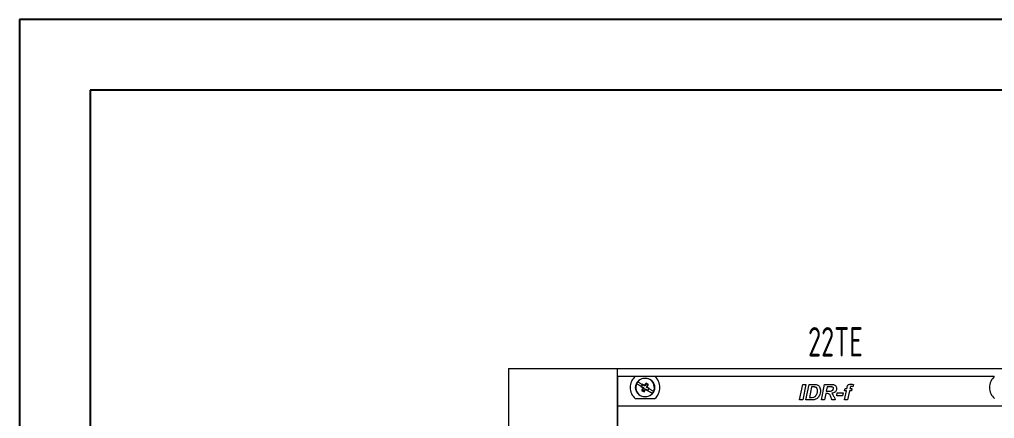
# Model space of a CAD drawing. Extents: x -194 to 239, y -574 to -265.
# Drawn here: x -194.3 to -111.5, y -298.5 to -264.6 of the extents above; entities that cross this region are included whole.
import ezdxf

# ---------------------------------------------------------------- set-up
doc = ezdxf.new("R2010")
doc.units = 0
doc.header["$LTSCALE"] = 0.5
doc.layers.get('0').update_dxf_attribs({"linetype": 'CONTINUOUS'})
doc.layers.add('1', color=7, linetype='CONTINUOUS')
doc.layers.add('UMRISSE', color=7, linetype='CONTINUOUS')
doc.styles.add('ISO3098-1', font='isoct.shx')

msp = doc.modelspace()

# ---------------------------------------------------------------- linework, layer by layer
for p, q in [((239.39433, -264.61974), (-194.25747, -264.61974)), ((-194.25747, -264.61974), (-194.25747, -573.61974)), ((-188.25747, -270.61974), (-188.25747, -567.61974)), ((233.39433, -270.61974), (-188.25747, -270.61974))]:
    msp.add_line(p, q)
at = {"lineweight": 5}
for p, q in [((-143.49137, -294.92834), (-143.49137, -294.27977)), ((-143.4931, -294.90931), (-143.4931, -335.5111)), ((-143.49137, -294.92834), (-143.49137, -335.53013))]:
    msp.add_line(p, q, dxfattribs=at)
at = {"color": 7, "linetype": 'Continuous', "lineweight": 5}
for p, q in [((-141.99209, -294.96893), (-143.49293, -294.96893)), ((-143.49293, -294.96893), (-143.49293, -297.4974)), ((-140.30208, -294.95312), (-141.9745, -294.95312)), ((-141.04203, -295.58251), (-141.05462, -295.52974)), ((-111.48609, -294.96893), (-140.28449, -294.96893)), ((-141.45708, -295.80504), (-141.50985, -295.81763)), ((-141.47151, -295.80776), (-141.49505, -295.79329)), ((-141.3722, -295.64621), (-141.47151, -295.80776)), ((-141.36811, -295.66031), (-141.45708, -295.80504)), ((-141.45708, -295.80504), (-141.25514, -295.92918)), ((-141.37928, -296.13112), (-141.43205, -296.14371)), ((-141.39573, -295.63174), (-141.3722, -295.64621)), ((-141.36811, -295.66031), (-141.3807, -295.60754)), ((-141.25514, -295.92918), (-141.37928, -296.13112)), ((-141.37928, -296.13112), (-141.23455, -296.22009)), ((-141.16617, -295.78445), (-141.36811, -295.66031)), ((-141.25514, -295.92918), (-141.31127, -295.94257)), ((-141.23455, -296.22009), (-141.11041, -296.01815)), ((-141.23455, -296.22009), (-141.22196, -296.27286)), ((-141.16617, -295.78445), (-141.17956, -295.72832)), ((-141.04203, -295.58251), (-141.16617, -295.78445)), ((-141.11041, -296.01815), (-140.90847, -296.14229)), ((-141.11041, -296.01815), (-141.09702, -296.07428)), ((-140.8973, -295.67148), (-141.04203, -295.58251)), ((-141.02144, -295.87342), (-140.8973, -295.67148)), ((-141.02144, -295.87342), (-140.96531, -295.86003)), ((-140.8195, -295.99756), (-141.02144, -295.87342)), ((-140.90847, -296.14229), (-140.8195, -295.99756)), ((-140.90847, -296.14229), (-140.89588, -296.19506)), ((-140.90438, -296.15639), (-140.80507, -295.99484)), ((-140.88085, -296.17086), (-140.90438, -296.15639)), ((-140.8973, -295.67148), (-140.84453, -295.65889)), ((-140.8195, -295.99756), (-140.76673, -295.98497)), ((-140.80507, -295.99484), (-140.78154, -296.00931)), ((-128.01577, -296.9601), (-127.74587, -295.63265)), ((-127.48607, -295.63265), (-127.75597, -296.9601)), ((-127.74587, -295.63265), (-127.48607, -295.63265)), ((-127.4882, -296.9601), (-127.21829, -295.63265)), ((-127.21829, -295.63265), (-126.86516, -295.63265)), ((-127.00317, -295.85389), (-127.18319, -296.73885)), ((-126.83883, -295.85389), (-127.00317, -295.85389)), ((-126.16075, -296.9601), (-125.89084, -295.63265)), ((-125.89084, -295.63265), (-125.30636, -295.63265)), ((-125.67572, -295.85389), (-125.74858, -296.21128)), ((-125.74858, -296.21128), (-125.59914, -296.21128)), ((-125.36354, -295.85389), (-125.67572, -295.85389)), ((-124.86734, -296.60271), (-124.81628, -296.34743)), ((-124.81628, -296.34743), (-124.32274, -296.34743)), ((-124.32274, -296.34743), (-124.3738, -296.60271)), ((-124.20361, -296.17724), (-124.15256, -295.99004)), ((-124.20361, -296.9601), (-124.04673, -296.17724)), ((-124.04673, -296.17724), (-124.20361, -296.17724)), ((-124.15256, -295.99004), (-124.0079, -295.99004)), ((-124.0079, -295.99004), (-123.98796, -295.89484)), ((-123.78666, -296.17724), (-123.94355, -296.9601)), ((-123.62498, -296.17724), (-123.78666, -296.17724)), ((-123.73427, -295.94005), (-123.7481, -295.99004)), ((-123.7481, -295.99004), (-123.57393, -295.99004)), ((-123.57393, -295.99004), (-123.62498, -296.17724)), ((-123.4548, -295.65685), (-123.50186, -295.83421)), ((-141.9745, -296.84948), (-140.30208, -296.84948)), ((-127.75597, -296.9601), (-128.01577, -296.9601)), ((-127.0279, -296.9601), (-127.4882, -296.9601)), ((-127.18319, -296.73885), (-127.04226, -296.73885)), ((-125.90068, -296.9601), (-126.16075, -296.9601)), ((-125.79006, -296.4155), (-125.90068, -296.9601)), ((-125.67306, -296.4155), (-125.79006, -296.4155)), ((-124.98647, -296.9601), (-125.25877, -296.9601)), ((-124.3738, -296.60271), (-124.86734, -296.60271)), ((-123.94355, -296.9601), (-124.20361, -296.9601)), ((-108.28397, -297.4974), (-143.49293, -297.4974)), ((-143.49293, -297.4974), (-143.49293, -335.55088))]:
    msp.add_line(p, q, dxfattribs=at)
at = {"color": 7, "linetype": 'Continuous', "lineweight": 5, "flags": 128}
for points in [[(-141.39573, -295.63174), (-141.44201, -295.60329), (-141.48803, -295.575), (-141.53376, -295.54689), (-141.57917, -295.51898), (-141.62422, -295.49128), (-141.66888, -295.46383), (-141.71312, -295.43663), (-141.7569, -295.40972)], [(-141.85621, -295.57127), (-141.81243, -295.59819), (-141.76819, -295.62538), (-141.72353, -295.65284), (-141.67848, -295.68053), (-141.63307, -295.70844), (-141.58734, -295.73655), (-141.54132, -295.76484), (-141.49505, -295.79329)], [(-140.88085, -296.17086), (-140.83457, -296.19931), (-140.78855, -296.2276), (-140.74282, -296.25571), (-140.69741, -296.28362), (-140.65236, -296.31131), (-140.6077, -296.33877), (-140.56346, -296.36596), (-140.51968, -296.39288)], [(-140.42037, -296.23133), (-140.46415, -296.20441), (-140.50839, -296.17722), (-140.55305, -296.14976), (-140.5981, -296.12207), (-140.64351, -296.09416), (-140.68924, -296.06604), (-140.73526, -296.03775), (-140.78154, -296.00931)]]:
    msp.add_lwpolyline(points, dxfattribs=at)
at = {"color": 7, "linetype": 'Continuous', "lineweight": 5}
msp.add_circle((-141.13829, -295.9013), 0.80595, dxfattribs=at)
for centre, radius, start, end in [((-141.13829, -295.9013), 1.26424, 131.4096221, 228.5903779), ((-141.13829, -295.9013), 0.79015, 141.5275336, 155.3117387), ((-141.13829, -295.9013), 0.79015, 335.3117387, 141.5275336), ((-121.61629, -307.89813), 23.03966, 147.5318732, 148.115327), ((-153.22668, -315.56576), 23.44357, 58.1182294, 58.7209579), ((-141.13829, -295.9013), 1.26424, 311.4096221, 48.5903779), ((-110.63229, -295.9013), 1.26424, 131.4096221, 228.5903779), ((-141.13829, -295.9013), 0.79015, 155.3117387, 321.5275336), ((-121.66691, -307.87201), 23.21745, 148.651454, 148.7217629), ((-129.13687, -276.3721), 23.0482, 237.5318558, 238.1150921), ((-121.63133, -307.89692), 23.02622, 148.7239069, 149.3077002), ((-129.0546, -276.24431), 23.43475, 238.118332, 238.7212856), ((-121.3067, -308.0934), 23.64027, 148.1187163, 148.1877675), ((-153.1542, -315.44196), 23.06555, 58.724281, 59.3070796), ((-160.66455, -283.9017), 23.04474, 327.5317551, 328.115078), ((-129.12238, -276.36064), 23.06555, 238.724281, 239.3070796), ((-160.67583, -283.88731), 23.06188, 328.7243275, 329.3072181), ((-153.12353, -315.40479), 23.01783, 57.531471, 58.1154769), ((-162.30816, -282.87791), 25.21571, 328.1208734, 328.1856104), ((-162.7204, -282.64657), 25.68806, 328.6548351, 328.7183818), ((-141.13829, -295.9013), 0.79015, 321.5275336, 335.3117387)]:
    msp.add_arc(centre, radius, start, end, dxfattribs=at)
for points, knots in [([(-126.86516, -295.63265), (-126.82993, -295.63249), (-126.76704, -295.63221), (-126.70425, -295.63566), (-126.67662, -295.63717)], [0, 0, 0, 0, 0.56004342, 1, 1, 1, 1]), ([(-126.66545, -295.87011), (-126.69754, -295.8643), (-126.75491, -295.85392), (-126.81316, -295.8539), (-126.83883, -295.85389)], [0, 0, 0, 0, 0.55940242, 1, 1, 1, 1]), ([(-126.69524, -296.6519), (-126.66145, -296.61542), (-126.59384, -296.54243), (-126.53476, -296.41545), (-126.50525, -296.29081), (-126.5025, -296.2128), (-126.50112, -296.17379)], [0, 0, 0, 0, 0.27970399, 0.55966553, 0.77976807, 1, 1, 1, 1]), ([(-126.67662, -295.63717), (-126.62884, -295.64465), (-126.53337, -295.65958), (-126.4073, -295.73726), (-126.31156, -295.85868), (-126.25474, -296.01291), (-126.24881, -296.12633), (-126.24584, -296.18309)], [0, 0, 0, 0, 0.1867936, 0.37315716, 0.5596755, 0.77963821, 1, 1, 1, 1]), ([(-126.50112, -296.17379), (-126.50215, -296.13913), (-126.50422, -296.06997), (-126.53399, -295.9766), (-126.59129, -295.90534), (-126.64075, -295.88185), (-126.66545, -295.87011)], [0, 0, 0, 0, 0.2806956, 0.56021453, 0.78033471, 1, 1, 1, 1]), ([(-126.24584, -296.18309), (-126.24921, -296.2512), (-126.25596, -296.38733), (-126.3217, -296.56698), (-126.41179, -296.71814), (-126.48997, -296.79135), (-126.52904, -296.82794)], [0, 0, 0, 0, 0.28010191, 0.55988601, 0.78003682, 1, 1, 1, 1]), ([(-125.59914, -296.21128), (-125.55131, -296.21052), (-125.45573, -296.209), (-125.33485, -296.20134), (-125.24511, -296.16424), (-125.18967, -296.11762), (-125.14843, -296.05639), (-125.14256, -296.00842), (-125.13963, -295.98445)], [0, 0, 0, 0, 0.25051718, 0.50069219, 0.62571297, 0.75055495, 0.87540296, 1, 1, 1, 1]), ([(-125.2008, -295.87569), (-125.2306, -295.86774), (-125.28399, -295.85349), (-125.33917, -295.85377), (-125.36354, -295.85389)], [0, 0, 0, 0, 0.55837445, 1, 1, 1, 1]), ([(-125.30636, -295.63265), (-125.26723, -295.63366), (-125.18905, -295.63567), (-125.07192, -295.65545), (-124.96425, -295.72403), (-124.89463, -295.84179), (-124.88779, -295.93419), (-124.88436, -295.98047)], [0, 0, 0, 0, 0.18749216, 0.37462928, 0.56055651, 0.77991778, 1, 1, 1, 1]), ([(-124.88436, -295.98047), (-124.88666, -296.02052), (-124.89126, -296.10056), (-124.93994, -296.21253), (-125.025, -296.30906), (-125.14701, -296.37155), (-125.23973, -296.3879), (-125.28615, -296.39609)], [0, 0, 0, 0, 0.18685165, 0.37343524, 0.55988726, 0.77965016, 1, 1, 1, 1]), ([(-125.13963, -295.98445), (-125.14037, -295.97221), (-125.14183, -295.94776), (-125.15957, -295.90636), (-125.18517, -295.88731), (-125.2008, -295.87569)], [0, 0, 0, 0, 0.2808921, 0.56126121, 1, 1, 1, 1]), ([(-123.98796, -295.89484), (-123.98169, -295.86462), (-123.97051, -295.8107), (-123.95049, -295.75943), (-123.94169, -295.73689)], [0, 0, 0, 0, 0.56039426, 1, 1, 1, 1]), ([(-123.94169, -295.73689), (-123.92637, -295.71479), (-123.89572, -295.67058), (-123.80966, -295.62202), (-123.74043, -295.61805), (-123.69811, -295.61563)], [0, 0, 0, 0, 0.27982892, 0.55987651, 1, 1, 1, 1]), ([(-123.70609, -295.83421), (-123.71317, -295.85347), (-123.72582, -295.8879), (-123.73169, -295.92409), (-123.73427, -295.94005)], [0, 0, 0, 0, 0.55920551, 1, 1, 1, 1]), ([(-123.64413, -295.80283), (-123.65818, -295.80414), (-123.68329, -295.80648), (-123.69912, -295.82573), (-123.70609, -295.83421)], [0, 0, 0, 0, 0.55960234, 1, 1, 1, 1]), ([(-123.69811, -295.61563), (-123.6518, -295.61829), (-123.56909, -295.62303), (-123.48973, -295.64651), (-123.4548, -295.65685)], [0, 0, 0, 0, 0.55983966, 1, 1, 1, 1]), ([(-123.50186, -295.83421), (-123.52776, -295.82516), (-123.57399, -295.809), (-123.62271, -295.80472), (-123.64413, -295.80283)], [0, 0, 0, 0, 0.56025001, 1, 1, 1, 1]), ([(-127.04226, -296.73885), (-126.97338, -296.73926), (-126.87748, -296.73983), (-126.75933, -296.70158), (-126.71661, -296.66846), (-126.69524, -296.6519)], [0, 0, 0, 0, 0.56021445, 0.78003866, 1, 1, 1, 1]), ([(-126.77049, -296.94015), (-126.81828, -296.94718), (-126.90365, -296.95974), (-126.98992, -296.95999), (-127.0279, -296.9601)], [0, 0, 0, 0, 0.55969562, 1, 1, 1, 1]), ([(-126.52904, -296.82794), (-126.57089, -296.85595), (-126.64568, -296.90601), (-126.73232, -296.92971), (-126.77049, -296.94015)], [0, 0, 0, 0, 0.55945145, 1, 1, 1, 1]), ([(-125.53, -296.44156), (-125.55586, -296.43225), (-125.60221, -296.41558), (-125.65135, -296.41552), (-125.67306, -296.4155)], [0, 0, 0, 0, 0.55815322, 1, 1, 1, 1]), ([(-125.40449, -296.61281), (-125.4219, -296.5762), (-125.45293, -296.51093), (-125.50648, -296.46273), (-125.53, -296.44156)], [0, 0, 0, 0, 0.56088505, 1, 1, 1, 1]), ([(-125.25877, -296.9601), (-125.28402, -296.89446), (-125.32913, -296.77723), (-125.38146, -296.66306), (-125.40449, -296.61281)], [0, 0, 0, 0, 0.55993619, 1, 1, 1, 1]), ([(-125.28615, -296.39609), (-125.26543, -296.4173), (-125.2284, -296.45519), (-125.20056, -296.5002), (-125.1883, -296.52001)], [0, 0, 0, 0, 0.55980766, 1, 1, 1, 1]), ([(-125.1883, -296.52001), (-125.14658, -296.6003), (-125.07207, -296.74372), (-125.01263, -296.89397), (-124.98647, -296.9601)], [0, 0, 0, 0, 0.55989556, 1, 1, 1, 1])]:
    msp.add_open_spline(points, degree=3, knots=knots, dxfattribs=at)
at = {"layer": '1', "lineweight": 5}
for q in [(-76.27425, -294.27977), (-152.7448, -336.19899)]:
    msp.add_line((-152.7448, -294.27977), q, dxfattribs=at)
at = {"layer": 'UMRISSE', "color": 7, "linetype": 'Continuous', "lineweight": 5}
msp.add_line((-143.4931, -336.17288), (-143.4931, -294.91391), dxfattribs=at)

# ---------------------------------------------------------------- texts
at = {"layer": '1', "lineweight": 5, "style": 'ISO3098-1', "width": 0.7224}
msp.add_text('22TE', height=2.5, dxfattribs=at).set_placement((-127.30008, -293.26879))

doc.saveas('drawing.dxf')
